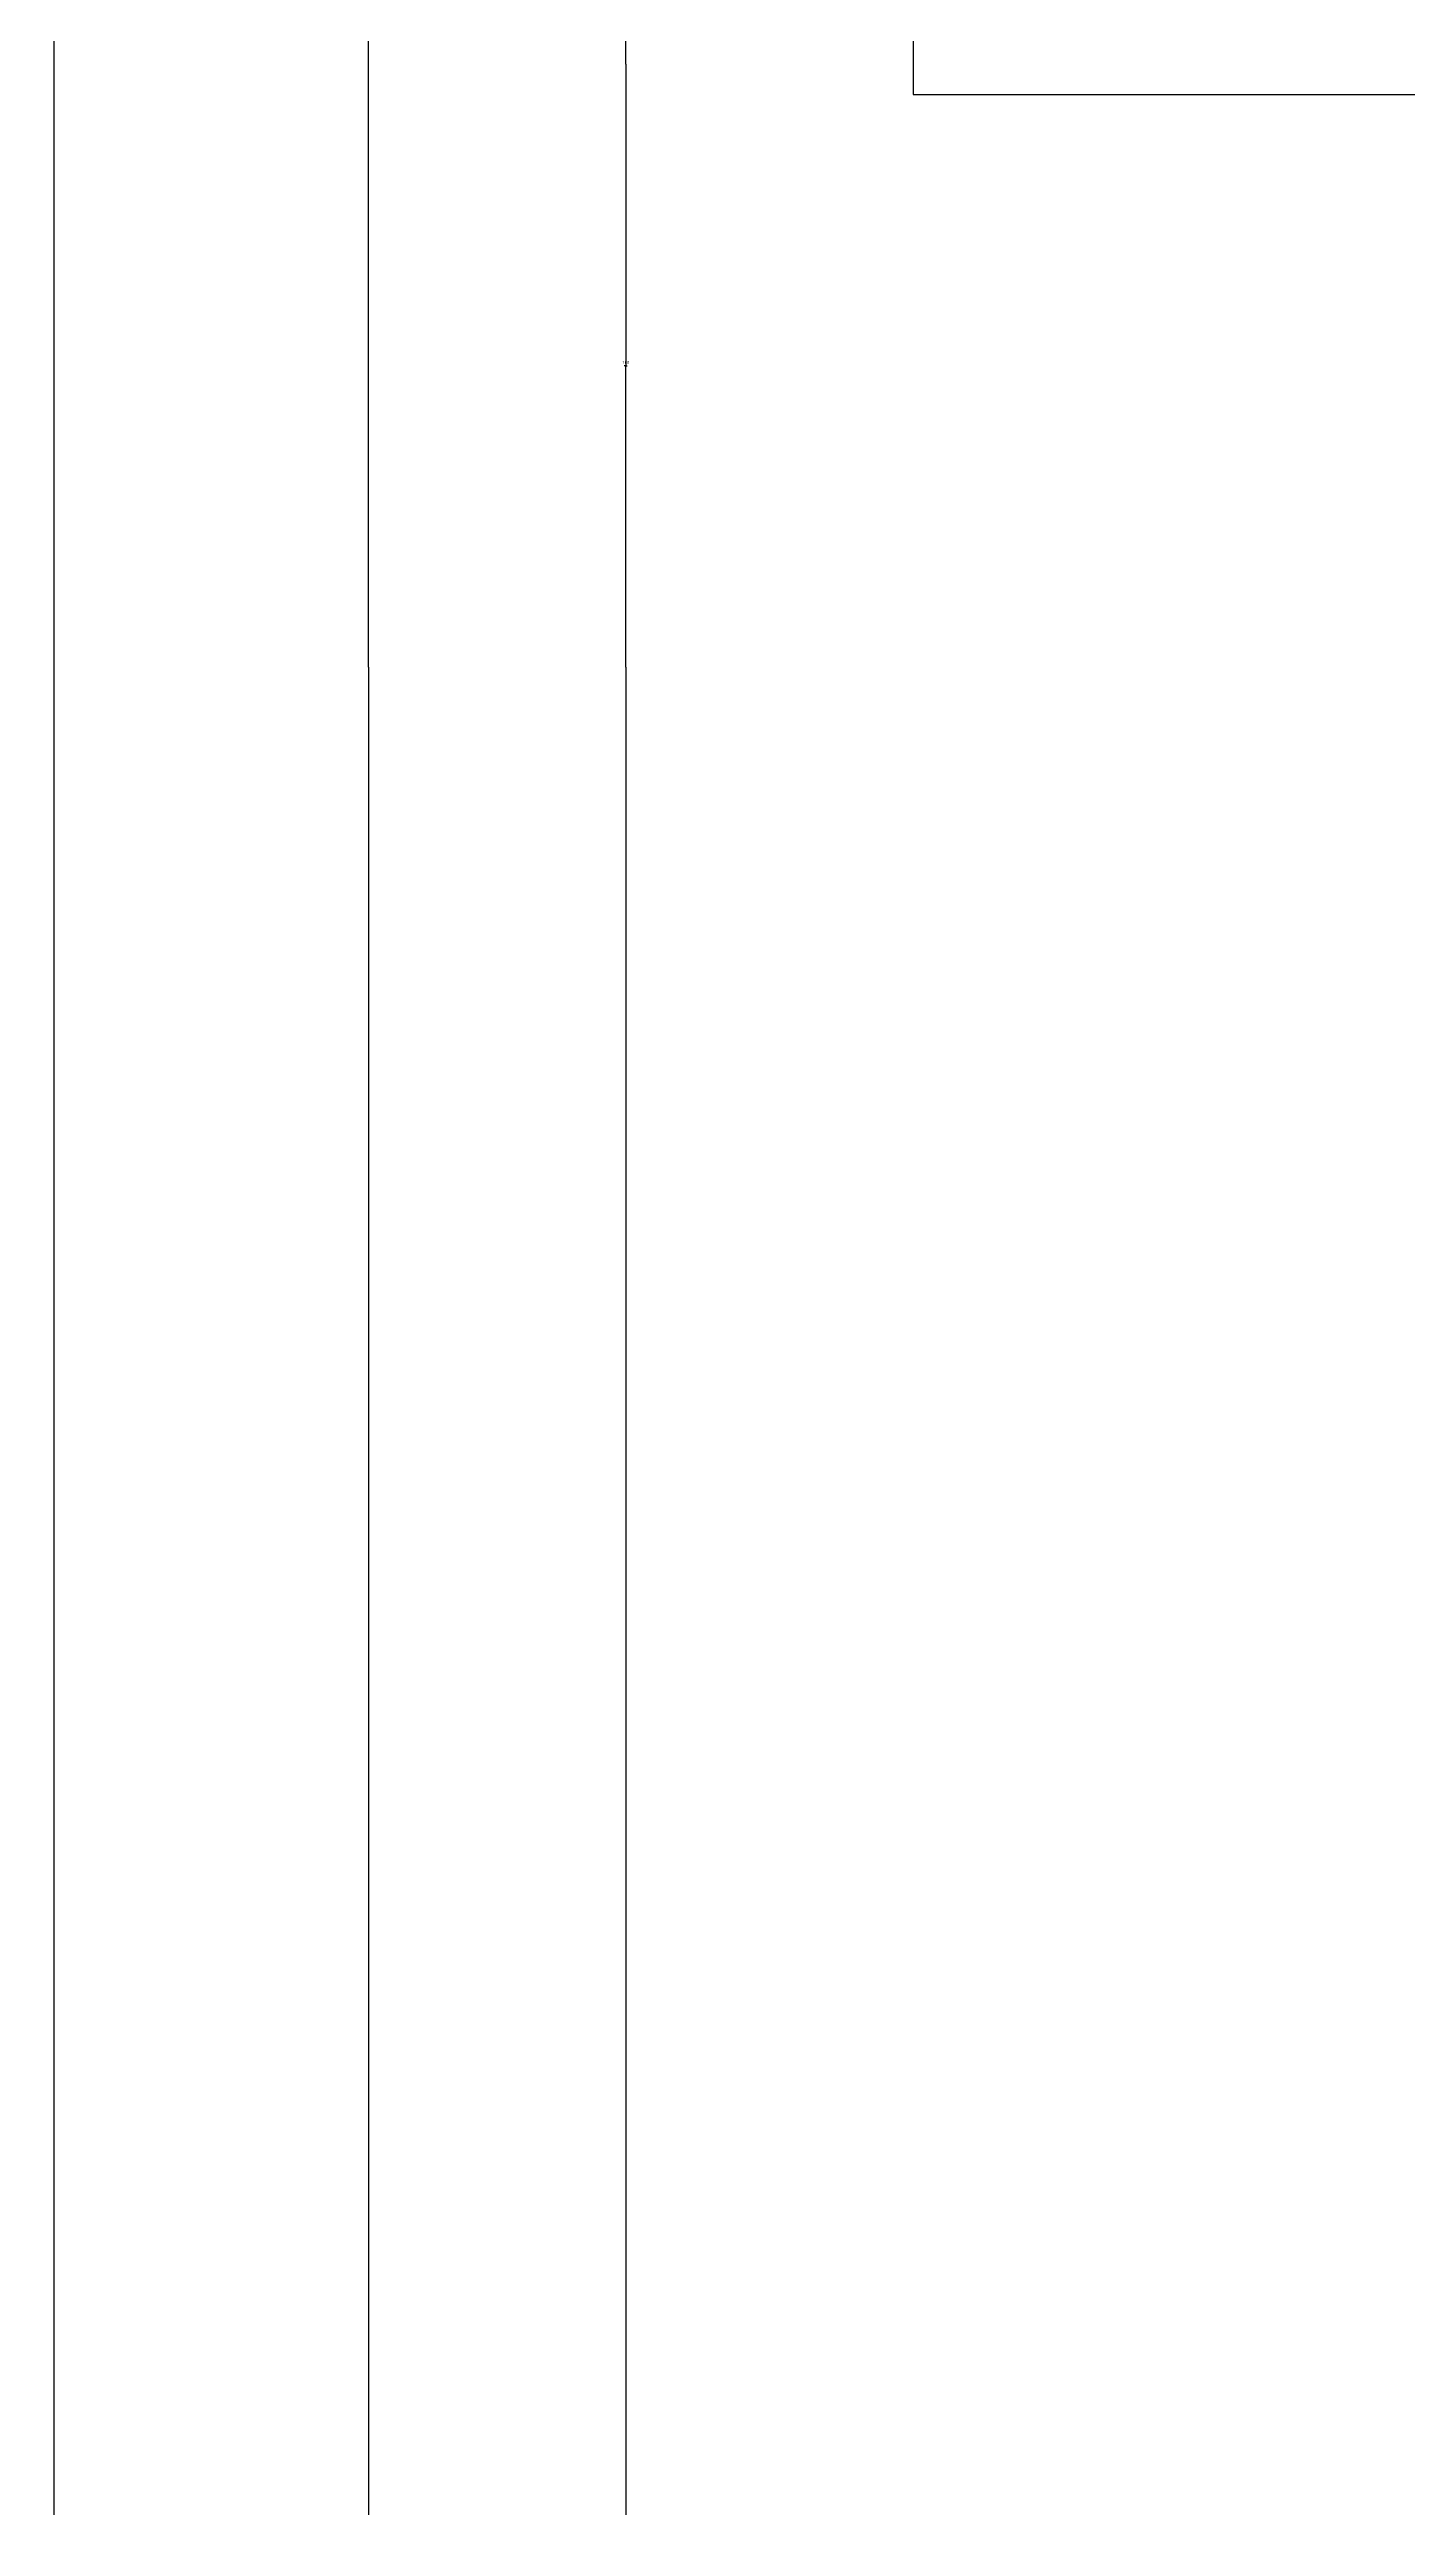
# Model space of a CAD drawing. Header units: metres. Extents: x 237 to 5358, y 156 to 7022.
# Drawn here: x 3638 to 4088, y 5447 to 6262 of the extents above; entities that cross this region are included whole.
import ezdxf

# ---------------------------------------------------------------- set-up
doc = ezdxf.new("R2010")
doc.units = ezdxf.units.M
for name, color, linetype in [('2', 2, 'Continuous'), ('BH', 3, 'Continuous'), ('DIM', 3, 'Continuous')]:
    doc.layers.add(name, color=color, linetype=linetype)
doc.dimstyles.get("Standard").update_dxf_attribs({"dimtxt": 2.5, "dimasz": 2.5, "dimexe": 1.25, "dimexo": 0.625, "dimtad": 1, "dimcen": 2.5, "dimazin": 3, "dimtfac": 1, "dimtmove": 0, "dimatfit": 3})

# ---------------------------------------------------------------- blocks, each defined once
blk = doc.blocks.new('*D1')
for p, q in [((3639.02, 6576.88), (3639.02, 3697.6)), ((3638.77, 3697.6), (3638.52, 3697.6)), ((3639.02, 818.32), (3639.02, 3697.6)), ((3639.02, 3697.6), (3639.02, 3697.6)), ((3639.27, 3697.6), (3639.52, 3697.6))]:
    blk.add_line(p, q)
at = {"layer": 'Defpoints'}
for p in [(3639.02, 6576.88), (3639.02, 3697.6), (3639.02, 818.32)]:
    blk.add_point(p, dxfattribs=at)
at = {"layer": 'DIM', "insert": (3639.02, 3698.725), "char_height": 1, "attachment_point": 5}
blk.add_mtext('2880', dxfattribs=at)
blk = doc.blocks.new('*D52')
for p, q in [((3743.42, 6056.88), (3743.42, 3736.88)), ((3743.16, 3736.88), (3742.91, 3736.88)), ((3743.41, 1416.88), (3743.41, 3736.88)), ((3743.42, 3736.88), (3743.41, 3736.88)), ((3743.67, 3736.88), (3743.92, 3736.88))]:
    blk.add_line(p, q)
at = {"layer": 'Defpoints'}
for p in [(3743.42, 6056.88), (3743.42, 3736.88), (3743.41, 1416.88)]:
    blk.add_point(p, dxfattribs=at)
at = {"layer": 'DIM', "insert": (3743.415, 3735.755), "char_height": 1, "attachment_point": 5}
blk.add_mtext('2320', dxfattribs=at)
blk = doc.blocks.new('*D61')
for p, q in [((3828.77, 6056.88), (3828.77, 5436.87)), ((3828.52, 5436.87), (3828.27, 5436.87)), ((3828.77, 4816.87), (3828.77, 5436.87)), ((3828.77, 5436.87), (3828.77, 5436.87)), ((3829.02, 5436.87), (3829.27, 5436.87))]:
    blk.add_line(p, q)
at = {"layer": 'Defpoints'}
for p in [(3828.77, 6056.88), (3828.77, 5436.87), (3828.77, 4816.87)]:
    blk.add_point(p, dxfattribs=at)
at = {"layer": 'DIM', "insert": (3828.77, 5437.995), "char_height": 1, "attachment_point": 5}
blk.add_mtext('0', dxfattribs=at)
blk = doc.blocks.new('*D66')
for p, q in [((3828.77, 6256.88), (3828.77, 6156.88)), ((3828.52, 6156.88), (3828.27, 6156.88)), ((3828.77, 6056.88), (3828.77, 6156.88)), ((3828.77, 6156.88), (3828.77, 6156.88)), ((3829.02, 6156.88), (3829.27, 6156.88))]:
    blk.add_line(p, q)
at = {"layer": 'Defpoints'}
for p in [(3828.77, 6256.88), (3828.77, 6156.88), (3828.77, 6056.88)]:
    blk.add_point(p, dxfattribs=at)
at = {"layer": 'DIM', "insert": (3828.77, 6158.005), "char_height": 1, "attachment_point": 5}
blk.add_mtext('100', dxfattribs=at)
blk = doc.blocks.new('*D68')
for p, q in [((3828.77, 6316.34), (3828.77, 6286.61)), ((3828.52, 6286.61), (3828.27, 6286.61)), ((3828.77, 6256.88), (3828.77, 6286.61)), ((3828.77, 6286.61), (3828.77, 6286.61)), ((3829.02, 6286.61), (3829.27, 6286.61))]:
    blk.add_line(p, q)
at = {"layer": 'Defpoints'}
for p in [(3828.77, 6316.34), (3828.77, 6286.61), (3828.77, 6256.88)]:
    blk.add_point(p, dxfattribs=at)
at = {"layer": 'DIM', "insert": (3828.77, 6287.735), "char_height": 1, "attachment_point": 5}
blk.add_mtext('30', dxfattribs=at)
blk = doc.blocks.new('*D69')
for p, q in [((3743.42, 6576.88), (3743.42, 6316.88)), ((3743.17, 6316.88), (3742.92, 6316.88)), ((3743.42, 6056.88), (3743.42, 6316.88)), ((3743.42, 6316.88), (3743.42, 6316.88)), ((3743.67, 6316.88), (3743.92, 6316.88))]:
    blk.add_line(p, q)
at = {"layer": 'Defpoints'}
for p in [(3743.42, 6576.88), (3743.42, 6316.88), (3743.42, 6056.88)]:
    blk.add_point(p, dxfattribs=at)
at = {"layer": 'DIM', "insert": (3743.42, 6318.005), "char_height": 1, "attachment_point": 5}
blk.add_mtext('260', dxfattribs=at)

msp = doc.modelspace()

# ---------------------------------------------------------------- hatches: boundary and pattern name
at = {"layer": 'BH'}
h = msp.add_hatch(dxfattribs=at)
h.set_pattern_fill('AR-CONC', scale=50)
h.paths.add_polyline_path([(4579.08, 6962.37), (3924.13, 6818.86), (3924.13, 6246.88), (4319.08, 6246.88), (4419.08, 6246.88), (4419.08, 6296.88), (4619.08, 6296.88), (4619.08, 6536.88), (4579.08, 6536.88)])
h = msp.add_hatch(dxfattribs=at)
h.set_pattern_fill('ANSI31', scale=1000)
h.paths.add_polyline_path([(4419.08, 6296.88), (4619.08, 6296.88), (4619.08, 6536.88), (4579.08, 6536.88), (4579.08, 6962.37), (3924.13, 6818.86), (3924.13, 6246.88), (4319.08, 6246.88), (4419.08, 6246.88)])

# ---------------------------------------------------------------- linework, layer by layer
at = {"layer": '2'}
msp.add_lwpolyline([(3924.13, 6818.86), (3924.13, 6246.88), (4319.08, 6246.88), (4319.08, 6246.88), (4419.08, 6246.88), (4419.08, 6296.88), (4619.08, 6296.88), (4619.08, 6536.88), (4579.08, 6536.88), (4579.08, 6962.37)], dxfattribs=at)

# ---------------------------------------------------------------- dimensions: what is measured, and where the dimension line sits
at = {"layer": 'DIM'}
for base, p1, p2, text, picture, middle in [((3639.02, 3697.6), (3639.02, 6576.88), (3639.02, 818.32), '2880', '*D1', (3639.02, 3698.725)), ((3743.42, 6316.88), (3743.42, 6576.88), (3743.42, 6056.88), '260', '*D69', (3743.42, 6318.005)), ((3828.77, 6286.61), (3828.77, 6316.34), (3828.77, 6256.88), '30', '*D68', (3828.77, 6287.735)), ((3828.77, 6156.88), (3828.77, 6256.88), (3828.77, 6056.88), '100', '*D66', (3828.77, 6158.005)), ((3743.42, 3736.88), (3743.42, 6056.88), (3743.41, 1416.88), '2320', '*D52', (3743.415, 3735.755))]:
    dim = msp.add_linear_dim(base=base, p1=p1, p2=p2, text=text, dimstyle='Standard', dxfattribs=at)
    dim.commit()
    dim.dimension.update_dxf_attribs({"geometry": picture, "text_midpoint": middle})
dim = msp.add_linear_dim(base=(3828.77, 5436.87), p1=(3828.77, 6056.88), p2=(3828.77, 4816.87), dimstyle='Standard', dxfattribs=at)
dim.commit()
dim.dimension.update_dxf_attribs({"geometry": '*D61', "text_midpoint": (3828.77, 5437.995)})

doc.saveas('drawing.dxf')
